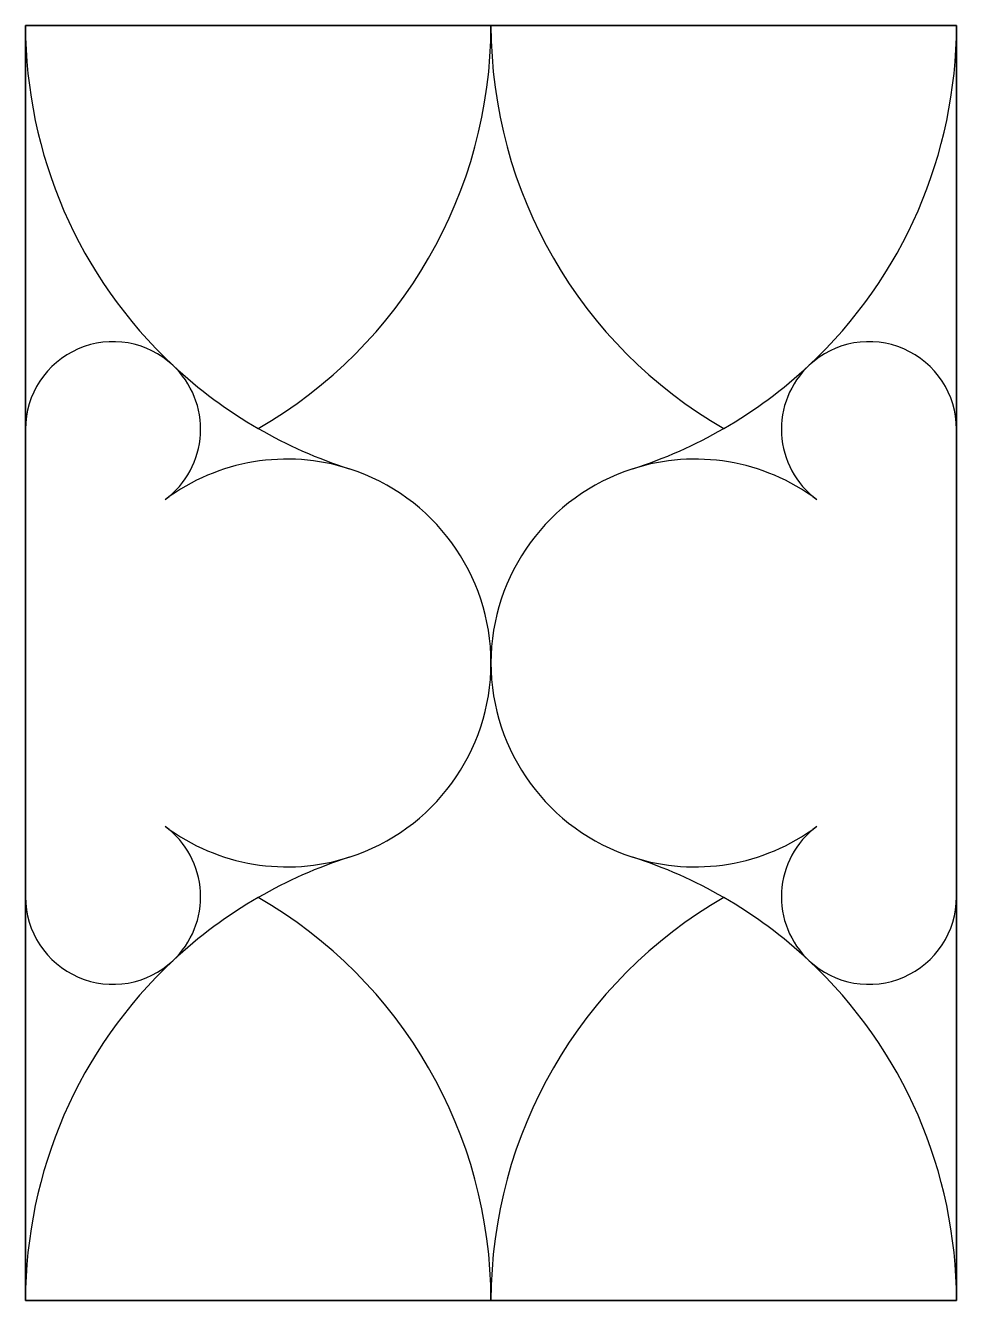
# Model space of a CAD drawing. Extents: x -20.2 to 20.2, y 2.4 to 57.6.
import ezdxf

# ---------------------------------------------------------------- set-up
doc = ezdxf.new("R2010")
doc.units = 0
doc.layers.add('MODELSKETCH_VISIBLE', color=7, linetype='CONTINUOUS')

msp = doc.modelspace()

# ---------------------------------------------------------------- linework, layer by layer
at = {"layer": 'MODELSKETCH_VISIBLE'}
for p, q in [((-20.15, 2.4), (-20.15, 57.6)), ((0, 57.6), (-20.15, 57.6)), ((-20.15, 57.6), (20.15, 57.6)), ((20.15, 57.6), (-20.15, 57.6)), ((-20.15, 57.6), (-20.15, 2.4)), ((0, 57.6), (20.15, 57.6)), ((20.15, 2.4), (20.15, 57.6)), ((20.15, 57.6), (20.15, 2.4)), ((-20.15, 19.878), (-20.15, 40.122)), ((-20.15, 40.122), (-20.15, 19.878)), ((20.15, 19.878), (20.15, 40.122)), ((20.15, 40.122), (20.15, 19.878)), ((20.15, 2.4), (-20.15, 2.4)), ((0, 2.4), (-20.15, 2.4)), ((-20.15, 2.4), (20.15, 2.4)), ((0, 2.4), (20.15, 2.4))]:
    msp.add_line(p, q, dxfattribs=at)
for centre, radius, start, end in [((0, 57.6), 20.15, 180, 226.8925), ((-20.15, 57.6), 20.15, 300, 0), ((-20.15, 57.6), 20.15, 300, 0), ((-20.15, 57.6), 20.15, 300, 0), ((20.15, 57.6), 20.15, 180, 240), ((20.15, 57.6), 20.15, 180, 240), ((20.15, 57.6), 20.15, 180, 240), ((0, 57.6), 20.15, 313.1075, 0), ((-16.36, 40.122), 3.79, 46.8925, 180), ((-16.36, 40.122), 3.79, 46.8925, 180), ((16.36, 40.122), 3.79, 0, 133.1075), ((16.36, 40.122), 3.79, 0, 133.1075), ((-16.36, 40.122), 3.79, 306.6562, 46.8925), ((-16.36, 40.122), 3.79, 306.6562, 46.8925), ((0, 57.6), 20.15, 226.8925, 240), ((0, 57.6), 20.15, 300, 313.1075), ((16.36, 40.122), 3.79, 133.1075, 233.3438), ((16.36, 40.122), 3.79, 133.1075, 233.3438), ((0, 57.6), 20.15, 240, 252.2643), ((0, 57.6), 20.15, 240, 252.2643), ((0, 57.6), 20.15, 287.7357, 300), ((0, 57.6), 20.15, 287.7357, 300), ((-8.827, 30), 8.827, 72.2643, 126.6562), ((-8.827, 30), 8.827, 72.2643, 126.6562), ((8.827, 30), 8.827, 53.3438, 107.7357), ((8.827, 30), 8.827, 53.3438, 107.7357), ((-8.827, 30), 8.827, 0, 72.2643), ((-8.827, 30), 8.827, 0, 72.2643), ((-8.827, 30), 8.827, 0, 72.2643), ((-8.827, 30), 8.827, 0, 72.2643), ((8.827, 30), 8.827, 107.7357, 180), ((8.827, 30), 8.827, 107.7357, 180), ((8.827, 30), 8.827, 107.7357, 180), ((8.827, 30), 8.827, 107.7357, 180), ((-8.827, 30), 8.827, 287.7357, 0), ((-8.827, 30), 8.827, 287.7357, 0), ((-8.827, 30), 8.827, 287.7357, 0), ((-8.827, 30), 8.827, 287.7357, 0), ((8.827, 30), 8.827, 180, 252.2643), ((8.827, 30), 8.827, 180, 252.2643), ((8.827, 30), 8.827, 180, 252.2643), ((8.827, 30), 8.827, 180, 252.2643), ((-8.827, 30), 8.827, 233.3438, 287.7357), ((-16.36, 19.878), 3.79, 313.1075, 53.3438), ((-8.827, 30), 8.827, 233.3438, 287.7357), ((-16.36, 19.878), 3.79, 313.1075, 53.3438), ((8.827, 30), 8.827, 252.2643, 306.6562), ((8.827, 30), 8.827, 252.2643, 306.6562), ((16.36, 19.878), 3.79, 126.6562, 226.8925), ((16.36, 19.878), 3.79, 126.6562, 226.8925), ((0, 2.4), 20.15, 107.7357, 120), ((0, 2.4), 20.15, 107.7357, 120), ((0, 2.4), 20.15, 60, 72.2643), ((0, 2.4), 20.15, 60, 72.2643), ((-16.36, 19.878), 3.79, 180, 313.1075), ((-16.36, 19.878), 3.79, 180, 313.1075), ((16.36, 19.878), 3.79, 226.8925, 0), ((16.36, 19.878), 3.79, 226.8925, 0), ((0, 2.4), 20.15, 120, 133.1075), ((-20.15, 2.4), 20.15, 0, 60), ((-20.15, 2.4), 20.15, 0, 60), ((-20.15, 2.4), 20.15, 0, 60), ((20.15, 2.4), 20.15, 120, 180), ((20.15, 2.4), 20.15, 120, 180), ((20.15, 2.4), 20.15, 120, 180), ((0, 2.4), 20.15, 46.8925, 60), ((0, 2.4), 20.15, 133.1075, 180), ((0, 2.4), 20.15, 0, 46.8925)]:
    msp.add_arc(centre, radius, start, end, dxfattribs=at)

doc.saveas('drawing.dxf')
